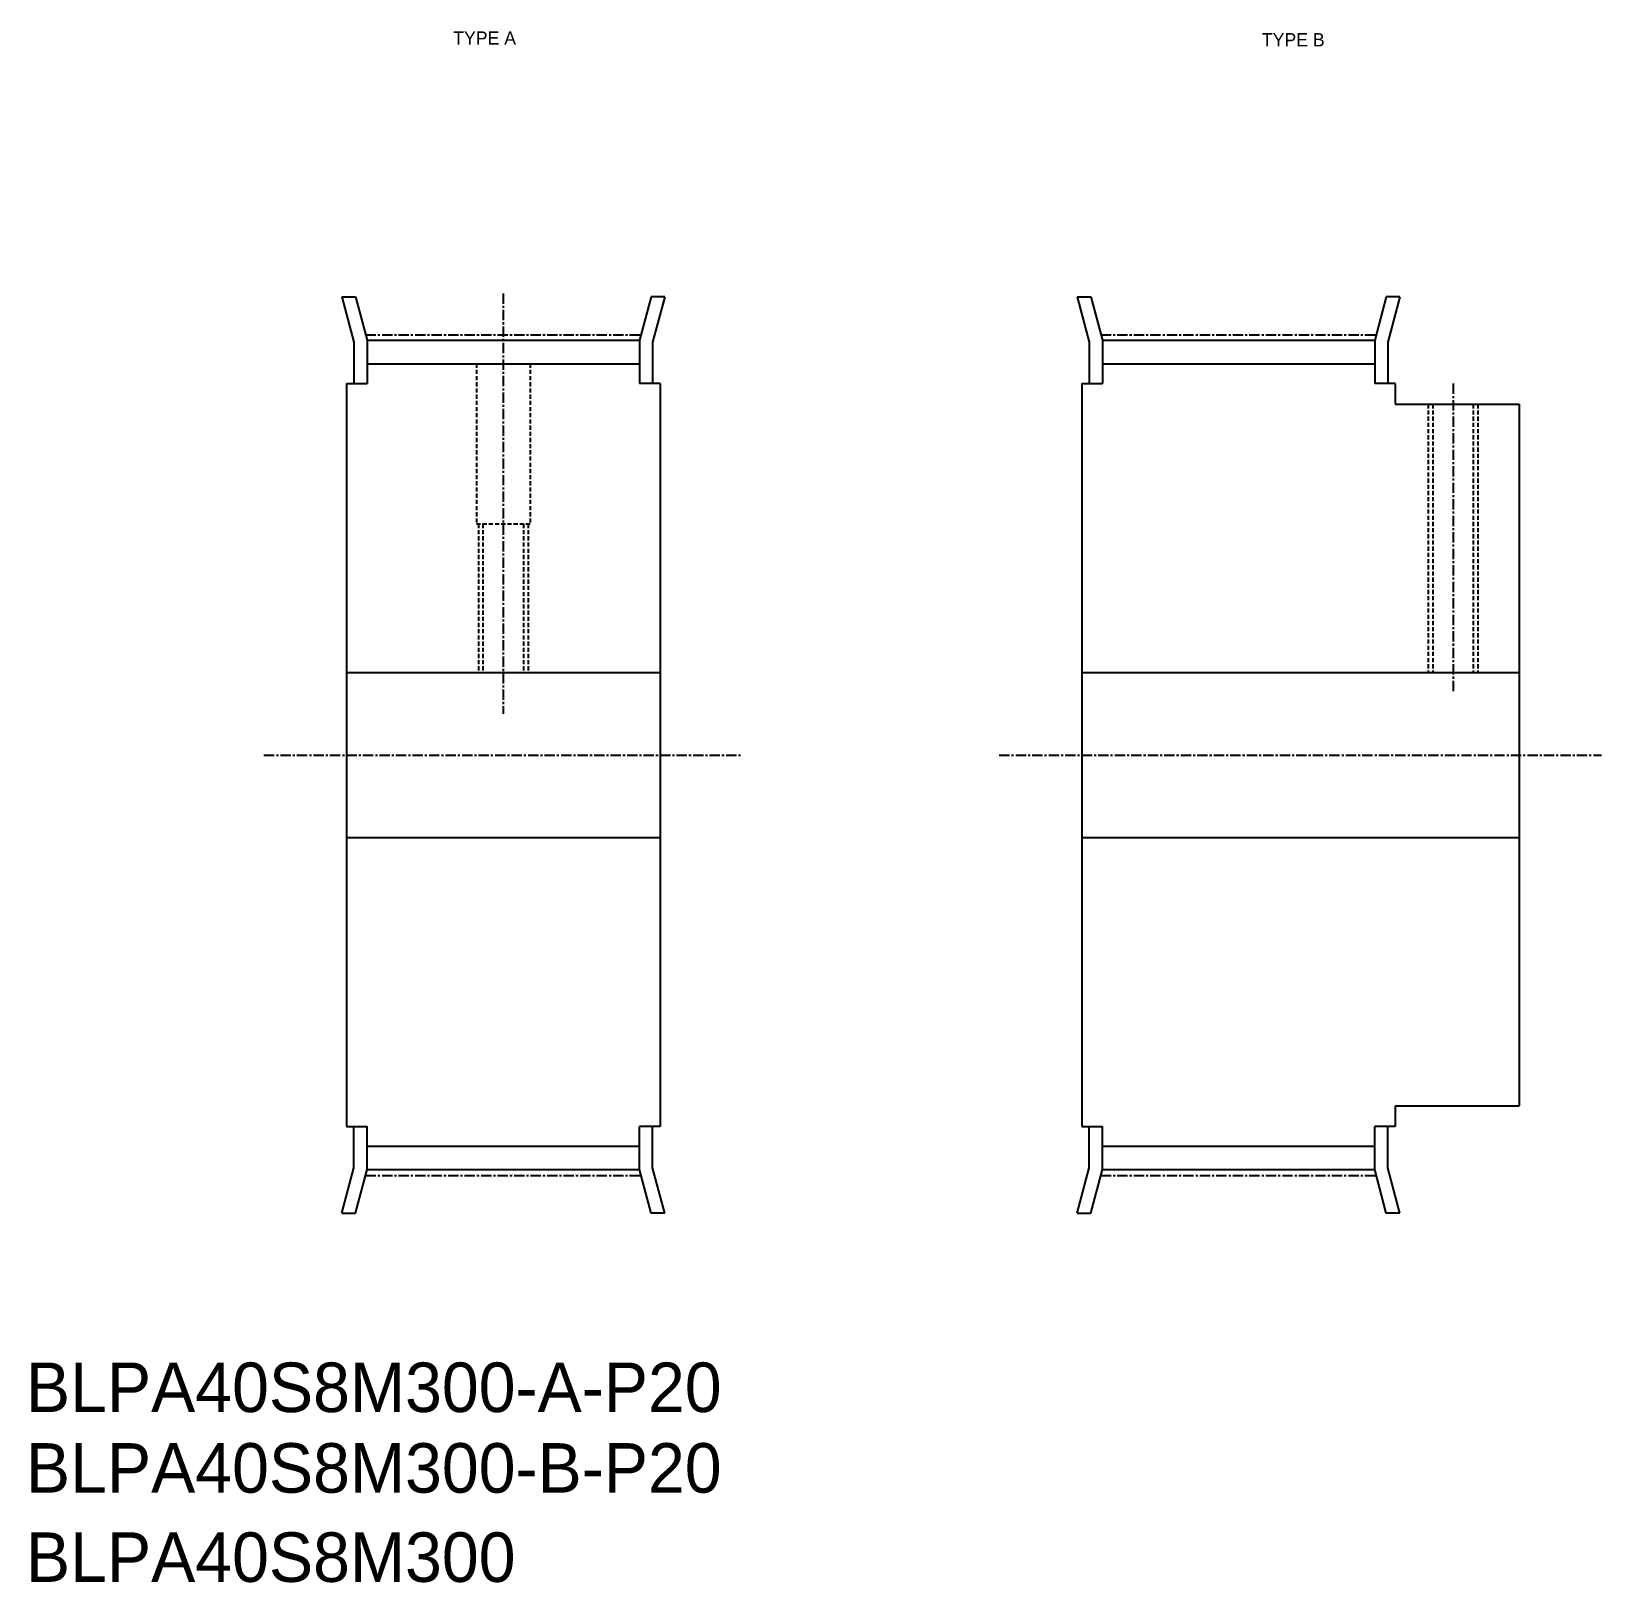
# Model space of a CAD drawing. Extents: x -285 to -95, y -61 to 127.
import ezdxf

# ---------------------------------------------------------------- set-up
doc = ezdxf.new("R2010")
doc.units = 0
doc.linetypes.add('CENTER', pattern=[2, 1.25, -0.25, 0.25, -0.25])
doc.linetypes.add('DASHED', pattern=[0.75, 0.5, -0.25])
doc.layers.get('0').update_dxf_attribs({"linetype": 'CONTINUOUS'})
doc.layers.add('CENTER', color=1, linetype='CENTER')

msp = doc.modelspace()

# ---------------------------------------------------------------- linework, layer by layer
at = {"color": 7, "linetype": 'CONTINUOUS'}
for p, q in [((-247.72, 94.88), (-246.25, 89.42)), ((-247.72, 94.88), (-246.06, 94.88)), ((-246.06, 94.88), (-244.65, 89.63)), ((-210.25, 94.88), (-211.65, 89.63)), ((-208.59, 94.88), (-210.25, 94.88)), ((-208.59, 94.88), (-210.05, 89.42)), ((-158.63, 94.88), (-157.16, 89.42)), ((-158.63, 94.88), (-156.97, 94.88)), ((-156.97, 94.88), (-155.56, 89.63)), ((-121.16, 94.88), (-122.56, 89.63)), ((-119.5, 94.88), (-121.16, 94.88)), ((-119.5, 94.88), (-120.96, 89.42)), ((-244.65, 89.63), (-211.65, 89.63)), ((-244.65, 89.63), (-244.65, 84.38)), ((-211.65, 89.63), (-211.65, 84.38)), ((-155.56, 89.63), (-122.56, 89.63)), ((-155.56, 89.63), (-155.56, 84.38)), ((-122.56, 89.63), (-122.56, 84.38)), ((-246.25, 89.42), (-246.25, 84.38)), ((-210.05, 89.42), (-210.05, 84.38)), ((-157.16, 89.42), (-157.16, 84.38)), ((-120.96, 89.42), (-120.96, 84.38)), ((-244.65, 86.8), (-211.65, 86.8)), ((-155.56, 86.8), (-122.56, 86.8)), ((-247.15, 84.38), (-247.15, -5.62)), ((-247.15, 84.38), (-244.65, 84.38)), ((-209.15, 84.38), (-211.65, 84.38)), ((-209.15, 84.38), (-209.15, -5.62)), ((-158.06, 84.38), (-158.06, -5.62)), ((-158.06, 84.38), (-155.56, 84.38)), ((-120.06, 84.38), (-122.56, 84.38)), ((-120.06, 84.38), (-120.06, 81.88)), ((-120.06, 81.88), (-105.06, 81.88)), ((-105.06, 81.88), (-105.06, -3.12)), ((-158.06, 61.88), (-158.06, 61.88)), ((-247.15, 49.38), (-209.15, 49.38)), ((-158.06, 49.38), (-105.06, 49.38)), ((-158.06, 39.38), (-158.06, 39.38)), ((-247.15, 29.38), (-209.15, 29.38)), ((-158.06, 29.38), (-105.06, 29.38)), ((-120.06, -3.12), (-105.06, -3.12)), ((-120.06, -3.12), (-120.06, -5.62)), ((-247.15, -5.62), (-244.65, -5.62)), ((-246.25, -10.65), (-246.25, -5.62)), ((-244.65, -10.86), (-244.65, -5.62)), ((-211.65, -10.86), (-211.65, -5.62)), ((-209.15, -5.62), (-211.65, -5.62)), ((-210.05, -10.65), (-210.05, -5.62)), ((-158.06, -5.62), (-155.56, -5.62)), ((-157.16, -10.65), (-157.16, -5.62)), ((-155.56, -10.86), (-155.56, -5.62)), ((-120.06, -5.62), (-122.56, -5.62)), ((-122.56, -10.86), (-122.56, -5.62)), ((-120.96, -10.65), (-120.96, -5.62)), ((-244.65, -8.03), (-211.65, -8.03)), ((-155.56, -8.03), (-122.56, -8.03)), ((-247.72, -16.12), (-246.25, -10.65)), ((-246.06, -16.12), (-244.65, -10.86)), ((-244.65, -10.86), (-211.65, -10.86)), ((-210.25, -16.12), (-211.65, -10.86)), ((-208.59, -16.12), (-210.05, -10.65)), ((-158.63, -16.12), (-157.16, -10.65)), ((-156.97, -16.12), (-155.56, -10.86)), ((-155.56, -10.86), (-122.56, -10.86)), ((-121.16, -16.12), (-122.56, -10.86)), ((-119.5, -16.12), (-120.96, -10.65)), ((-247.72, -16.12), (-246.06, -16.12)), ((-208.59, -16.12), (-210.25, -16.12)), ((-158.63, -16.12), (-156.97, -16.12)), ((-119.5, -16.12), (-121.16, -16.12))]:
    msp.add_line(p, q, dxfattribs=at)
at = {"color": 3, "linetype": 'DASHED'}
for p, q in [((-231.4, 86.8), (-231.4, 67.38)), ((-224.9, 86.8), (-224.9, 67.38)), ((-116.06, 81.88), (-116.06, 49.38)), ((-115.52, 81.88), (-115.52, 49.38)), ((-110.61, 81.88), (-110.61, 49.38)), ((-110.06, 81.88), (-110.06, 49.38)), ((-231.4, 67.38), (-224.9, 67.38)), ((-231.15, 67.38), (-231.15, 49.38)), ((-230.61, 67.38), (-230.61, 49.38)), ((-225.69, 67.38), (-225.69, 49.38)), ((-225.15, 67.38), (-225.15, 49.38))]:
    msp.add_line(p, q, dxfattribs=at)
at = {"layer": 'CENTER', "color": 1, "linetype": 'CENTER'}
for p, q in [((-228.15, 95.31), (-228.15, 44.38)), ((-244.84, 90.31), (-211.47, 90.31)), ((-155.75, 90.31), (-122.38, 90.31)), ((-113.06, 84.38), (-113.06, 46.88)), ((-257.15, 39.38), (-199.15, 39.38)), ((-168.06, 39.38), (-95.06, 39.38)), ((-244.84, -11.55), (-211.47, -11.55)), ((-155.75, -11.55), (-122.38, -11.55))]:
    msp.add_line(p, q, dxfattribs=at)

# ---------------------------------------------------------------- texts
at = {"color": 7, "linetype": 'CONTINUOUS'}
for s, height, p in [('TYPE A', 1.6, (-234.22, 125.46)), ('TYPE B', 1.6, (-136.23, 125.25)), ('BLPA40S8M300-A-P20', 6, (-285.99, -40.23)), ('BLPA40S8M300-B-P20', 6, (-285.99, -50)), ('BLPA40S8M300', 6, (-285.99, -60.81))]:
    msp.add_text(s, height=height, dxfattribs=at).set_placement(p)

doc.saveas('drawing.dxf')
